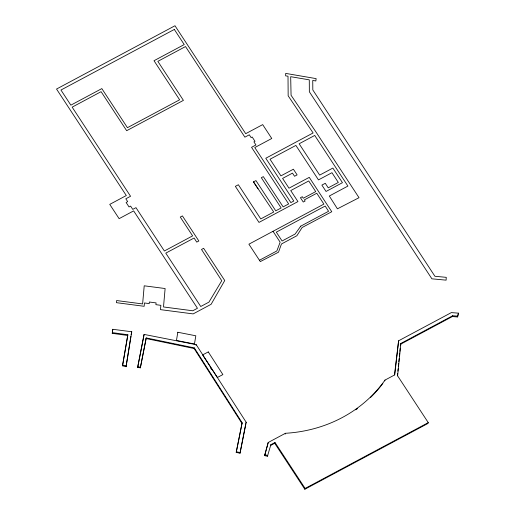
<?xml version="1.0" encoding="UTF-8"?>
<svg xmlns="http://www.w3.org/2000/svg" width="515" height="515" viewBox="0 0 515 515"><rect width="100%" height="100%" fill="white"/><g stroke="black" fill="none" stroke-linecap="round" stroke-linejoin="round"><path stroke-width="0.77" d="M112.238 333.34L112.759 329.297L131.75 331.757L126.059 366.699L122.512 365.805L127.849 334.769L112.489 332.651L112.238 333.34L127.598 335.458M112.489 332.651L112.759 329.297M397.4 375.86L397.638 373.491M397.876 371.115L398.114 368.746M398.353 366.371L398.668 363.21M398.829 361.627L399.144 358.466M399.382 356.09L399.698 352.93M399.859 351.346L400.174 348.185M400.413 345.81L400.87 343.428L452.666 315.747L457.784 316.152L458.466 313.159L451.352 312.599L398.61 340.782L394.509 374.901M400.87 343.428L397.612 375.847L428.268 422.635L427.978 423.439L304.835 489.25L274.707 443.273L275.004 442.469L305.131 488.445L304.835 489.25M398.61 340.782L394.715 374.888L385.008 380.076A138.786 126.69 20.1 0 1 285.445 433.282L268.218 442.488L264.581 455.633L267.446 456.245L267.742 455.44L264.871 454.829L264.581 455.633M126.059 366.699L130.881 336.34M131.125 334.782L131.75 331.757M122.512 365.805L127.849 334.769M137.653 367.362L144.097 334.415L196.202 344.657L246.189 422.248L240.009 453.226L236.218 452.382L242.134 422.744L194.342 347.902L146.228 337.924L140.338 367.839L137.653 367.362L144.097 334.415M140.338 367.839L146.228 337.924M236.218 452.382L242.134 422.744M240.009 453.226L245.816 423.633M400.573 344.232L452.376 316.545L457.487 316.957L457.996 314.71M264.871 454.829L268.218 442.488M267.446 456.245L270.871 444.677L275.004 442.469M241.908 423.349L194.123 348.507L194.342 347.902M195.983 345.256L196.202 344.657M245.97 422.854L246.189 422.248M270.871 444.677L270.575 445.481L274.707 443.273M285.156 434.087L285.445 433.282M384.711 380.881L385.008 380.076M452.376 316.545L452.666 315.747M458.17 313.963L458.466 313.159M457.487 316.957L457.784 316.152M253.496 181.892L255.936 180.585L275.757 210.835L281.145 207.957L261.324 177.707L263.326 176.632L283.147 206.882L288.651 203.94L251.552 147.316L255.949 144.966L253.927 141.883L254.996 141.31L252.176 137.016L251.114 137.589L249.292 134.801L244.889 137.157L185.529 46.556L157.847 61.349L183.411 100.373L126.664 130.701L101.101 91.676L72.158 107.146L130.553 196.26L125.815 198.79L127.675 201.635L126.111 202.472L129.046 206.946L130.61 206.109L132.754 209.38L135.973 207.654L164.362 250.985L192.61 235.883L180.269 217.053L182.413 215.907L198.848 240.994L196.749 242.114L194.091 238.014L165.779 253.142L200.741 306.502L208.942 302.118L221.759 280.714L201.507 249.46L203.644 248.314L224.746 280.521L211.118 304.294L193.144 313.905L160.487 309.637L160.867 305.324L155.916 304.674L156.077 302.897L149.35 302.015L149.215 303.593L144.445 302.968L144.155 306.296L116.435 302.672L116.622 300.548L142.616 303.947L144.213 285.806L165.122 288.535L163.5 306.953L192.758 310.777L197.457 308.266L133.649 210.886L119.113 218.656L109.753 204.384L126.304 195.539L56.534 89.05L174.984 25.75L245.707 133.688L262.682 124.617L271.766 138.484L254.79 147.554L290.859 202.601L293.801 201.03L265.779 158.253L313.107 132.96L288.162 95.816L288.007 76.201L285.645 75.853L285.696 73.4L316.146 78.621L315.837 80.964L312.747 80.437L312.817 89.932L434.911 276.272L446.241 277.34L446.112 280.16L431.898 278.821L309.354 91.786L309.283 79.851L290.679 76.69L291.072 95.275L315.695 131.576L359.026 197.702L337.422 208.82L329.31 196.015L347.915 186.076L314.736 135.439L299.138 143.769L319.673 175.113L332.87 168.057L342.456 182.683L326.047 191.458L321.881 185.104L325.268 183.295L328.242 187.833L338.323 182.445L331.943 172.705L318.476 179.896L295.88 145.417L270.021 159.232L280.92 175.873L293.389 169.21L297.116 174.894L294.548 176.272L292.481 173.124L282.587 178.409L288.992 188.187L309.257 177.36L331.769 211.723L302.118 227.527L296.872 235.741L281.467 243.975L278.493 252.202L260.307 261.588L248.906 244.187L323.896 204.107L316.776 193.241L304.378 199.872L305.131 201.017L303.251 202.022L300.432 197.728L302.311 196.724L303.303 198.236L315.708 191.606L308.73 180.958L290.73 190.576L297.947 201.59L258.987 222.409L235.361 186.353L238.368 184.743L260.764 218.927L273.729 212L253.496 181.892L258.054 188.844M259.438 260.262L276.851 250.953L280.147 242.192L273.014 231.299M305.131 488.445L428.268 422.635M137.872 366.764L140.556 367.24M146.009 338.522L194.123 348.507M236.436 451.777L240.228 452.621M122.763 365.116L126.31 366.01M210.326 367.523L211.626 369.551M382.87 383.418A138.786 126.69 20.1 0 1 370.407 397.625M357.674 408.434A138.786 126.69 20.1 0 1 355.723 409.843M177.81 332.252L176.458 340.454L194.464 343.994L195.816 335.793L177.81 332.252M300.773 226.143L295.127 234.022L282.098 240.988L276.31 232.149L325.165 206.045L328.589 211.272L300.773 226.143M174.321 29.445L60.95 90.028L70.858 105.157L101.835 88.599L127.443 127.688L179.619 99.801L154.011 60.718L184.228 44.573L174.321 29.445M208.279 351.925L202.582 354.912L217.369 377.482L222.879 374.592L208.279 351.925"/></g></svg>
